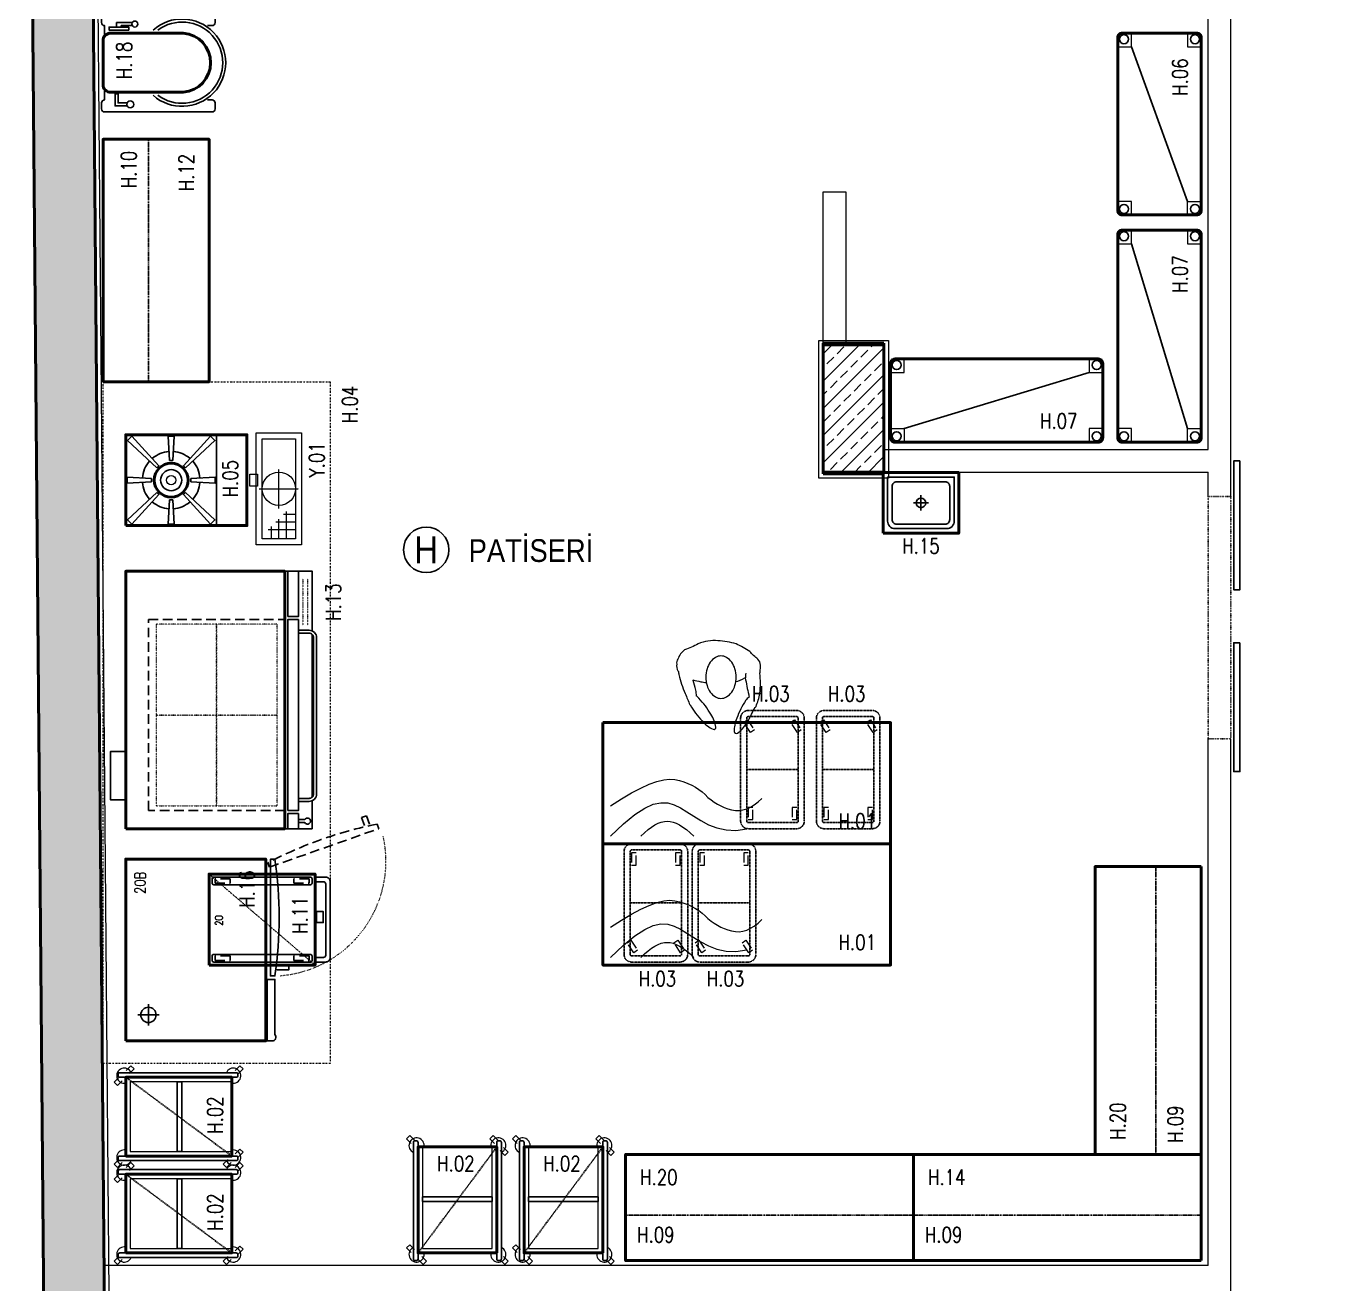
# Model space of a CAD drawing. Header units: millimetres. Extents: x 1443065 to 1517367, y 3763150 to 3779068.
# Drawn here: x 1445092 to 1445963, y 3769796 to 3770626 of the extents above; entities that cross this region are included whole.
import ezdxf
from ezdxf.enums import TextEntityAlignment as Align

# ---------------------------------------------------------------- set-up
doc = ezdxf.new("R2010")
doc.units = ezdxf.units.MM
for name, pattern in [('BORDER', [1.75, 0.5, -0.25, 0.5, -0.25, 0, -0.25]), ('DASHDOTX2', [2, 1, -0.5, 0, -0.5]), ('DASHED', [0.75, 0.5, -0.25]), ('DASHED2', [0.375, 0.25, -0.125]), ('DOT', [0.25, 0, -0.25]), ('HIDDEN', [9.525, 6.35, -3.175])]:
    doc.linetypes.add(name, pattern=pattern)
for name, color, linetype, lineweight in [('-DWG_ANA', 7, 'Continuous', 50), ('-DWG_ANA_1', 7, 'BORDER', 25), ('-DWG_DETAY1', 7, 'Continuous', 25), ('-DWG_DETAY1_1', 7, 'BORDER', 20), ('-DWG_DETAY2', 7, 'Continuous', 15), ('-DWG_DETAY4', 7, 'DOT', 18), ('DUVAR', 2, 'Continuous', 35), ('Duvar160', 52, 'Continuous', 20), ('DVL-C', 7, 'DASHDOTX2', 20), ('KAPI', 32, 'Continuous', 25), ('NO', 7, 'Continuous', 30), ('PLAN', 253, 'Continuous', 15), ('SIVA', 3, 'Continuous', 9), ('TASIYICI', 170, 'Continuous', 50), ('TEFRIS', 165, 'Continuous', 15), ('yerizg-a', 7, 'Continuous', 15), ('yerizg-b', 7, 'Continuous', 9)]:
    doc.layers.add(name, color=color, linetype=linetype, lineweight=lineweight)
for name, color, linetype in [('BL-H', 210, 'Continuous'), ('BL-Y', 144, 'Continuous'), ('m-TAR_duvar', 8, 'Continuous'), ('yazi-blk', 7, 'Continuous'), ('YAZI_BLM_1', 7, 'Continuous'), ('YAZI_BLM_2', 10, 'Continuous'), ('YRNO', 7, 'Continuous')]:
    doc.layers.add(name, color=color, linetype=linetype)
doc.styles.add('BLM_YAZI', font='stylu.ttf', dxfattribs={"width": 0.8})
doc.styles.add('ROMANS', font='romans.shx', dxfattribs={"width": 0.8})

# ---------------------------------------------------------------- blocks, each defined once
blk = doc.blocks.new('sürgü kapı')
at = {"layer": 'KAPI', "linetype": 'Continuous'}
for points in [[(3241.83, 6243.97), (3241.83, 6328.97), (3245.83, 6328.97), (3245.83, 6243.97), (3241.83, 6243.97)], [(3241.83, 6123.97), (3241.83, 6208.97), (3245.83, 6208.97), (3245.83, 6123.97), (3241.83, 6123.97)]]:
    blk.add_lwpolyline(points, dxfattribs=at)
at = {"layer": 'KAPI', "linetype": 'DOT'}
blk.add_lwpolyline([(3247.7, 6147.5), (3247.7, 6307.5), (3262.7, 6307.5), (3262.7, 6147.5), (3247.7, 6147.5)], dxfattribs=at)
blk = doc.blocks.new('jb-th1')
at = {"layer": 'YAZI_BLM_1'}
blk.add_circle((0, 0), 15, dxfattribs=at)
at = {"layer": 'YAZI_BLM_1', "style": 'BLM_YAZI', "width": 0.9}
blk.add_text('PATİSERİ', height=15, dxfattribs=at).set_placement((28, -8))
at = {"layer": 'YAZI_BLM_2', "style": 'BLM_YAZI', "width": 0.9}
blk.add_text('H', height=18, dxfattribs=at).set_placement((0, 0), align=Align.MIDDLE)
blk = doc.blocks.new('T_190')
at = {"layer": '-DWG_ANA', "color": 0}
blk.add_lwpolyline([(0, 0), (190, 0), (190, -70), (0, -70)], close=True, dxfattribs=at)
blk = doc.blocks.new('TCN190')
at = {"layer": 'PLAN', "color": 0, "linetype": 'Continuous'}
blk.add_blockref('T_190', (0, 0), dxfattribs=at)
at = {"layer": 'NO', "linetype": 'Continuous', "style": 'ROMANS', "width": 0.8}
blk.add_attdef('NO', text='', height=10, dxfattribs=at).set_placement((168, -55), align=Align.MIDDLE)
blk = doc.blocks.new('RRN193')
at = {"layer": '-DWG_ANA_1', "color": 0}
blk.add_lwpolyline([(0, -30), (0, 0), (190, 0), (190, -30)], close=True, dxfattribs=at)
at = {"layer": 'NO', "linetype": 'Continuous', "style": 'ROMANS', "width": 0.8}
blk.add_attdef('NO', text='', height=10, dxfattribs=at).set_placement((170, -17), align=Align.MIDDLE)
blk = doc.blocks.new('FBE022')
at = {"layer": '-DWG_ANA', "color": 0}
blk.add_lwpolyline([(0, 0), (119.99, 0), (119.99, -92.47), (0, -92.47)], close=True, dxfattribs=at)
at = {"layer": '-DWG_DETAY1', "color": 0}
for points in [[(17.12, -7.92), (17.12, -22.06)], [(10.05, -14.99), (24.19, -14.99)], [(46.97, -99.78), (46.97, -107.72), (50.37, -107.72), (50.37, -100.24)]]:
    blk.add_lwpolyline(points, dxfattribs=at)
blk.add_lwpolyline([(-0.06, -96.73), (-0.06, -93.47), (40.53, -93.47), (40.53, -98.47), (4.16, -98.47, -0.669314), (-0.06, -96.61)], format="xyb", dxfattribs=at)
at = {"layer": '-DWG_DETAY1', "color": 0, "linetype": 'Continuous'}
blk.add_lwpolyline([(119.83, -98.47), (119.83, -95.47), (42.83, -95.47), (42.83, -98.47, 0.074091)], format="xyb", close=True, dxfattribs=at)
at = {"layer": '-DWG_DETAY1', "color": 0, "linetype": 'HIDDEN'}
blk.add_lwpolyline([(117.45, -93.85), (114.62, -94.84), (140, -167), (143, -166, 0.072614)], format="xyb", close=True, dxfattribs=at)
blk.add_lwpolyline([(142.95, -160.9), (148.52, -158.85), (147.34, -155.66), (142.2, -157.55)], dxfattribs=at)
at = {"layer": '-DWG_DETAY1', "color": 0}
blk.add_circle((17.12, -14.99), 5.07, dxfattribs=at)
at = {"layer": '-DWG_DETAY4', "color": 0}
blk.add_arc((118.58, -95.98), 75.82, 184.5552, 282.50633, dxfattribs=at)
at = {"layer": 'NO', "linetype": 'Continuous', "style": 'ROMANS', "width": 0.8}
blk.add_attdef('NO', text='', height=10, dxfattribs=at).set_placement((100.2, -80), align=Align.MIDDLE)
at = {"layer": 'yazi-blk', "color": 0, "style": 'ROMANS', "width": 0.8}
blk.add_text('20B', height=7, dxfattribs=at).set_placement((97, -13))
blk = doc.blocks.new('EEN101D')
at = {"layer": '-DWG_ANA', "color": 0}
blk.add_lwpolyline([(0, -40), (0, 0), (50, 0), (50, -40)], close=True, dxfattribs=at)
at = {"layer": '-DWG_DETAY1', "color": 0}
for points in [[(3, -32), (3, -3), (47, -3), (47, -32, -0.414214), (42, -37), (8, -37, -0.414214)], [(9, -6), (41, -6, -0.414214), (44, -9), (44, -31, -0.414214), (41, -34), (9, -34, -0.414214), (6, -31), (6, -9, -0.414214)]]:
    blk.add_lwpolyline(points, format="xyb", close=True, dxfattribs=at)
for points in [[(25, -15), (25, -25)], [(20, -20), (30, -20)]]:
    blk.add_lwpolyline(points, dxfattribs=at)
blk.add_circle((25, -20), 3.16, dxfattribs=at)
at = {"layer": 'NO', "linetype": 'Continuous', "style": 'ROMANS', "width": 0.8}
blk.add_attdef('NO', text='', height=10, dxfattribs=at).set_placement((25.04, -48.4), align=Align.MIDDLE)
blk = doc.blocks.new('TCN190-L')
at = {"layer": 'PLAN', "color": 0, "linetype": 'Continuous'}
blk.add_blockref('T_190', (0, 0), dxfattribs=at)
at = {"layer": 'NO', "linetype": 'Continuous', "style": 'ROMANS', "width": 0.8}
blk.add_attdef('NO', text='', height=10, dxfattribs=at).set_placement((168, -55), align=Align.MIDDLE)
blk = doc.blocks.new('SAL-EMD3112')
at = {"layer": '-DWG_ANA', "color": 0}
blk.add_lwpolyline([(0, 0), (169.93, 0), (169.93, -105), (0, -105)], close=True, dxfattribs=at)
at = {"layer": '-DWG_DETAY1', "color": 0}
for points in [[(51, 0), (51, 10), (19, 10), (19, 0)], [(0, -107), (10, -107), (10, -114), (0, -114)], [(12, -107), (138, -107), (138, -114), (12, -114)], [(140, -107), (170, -107), (170, -114), (140, -114)]]:
    blk.add_lwpolyline(points, close=True, dxfattribs=at)
for points in [[(170, 0), (170, -123), (130.58, -123)], [(18.42, -123), (0, -123), (0, -105)], [(4, -118.27), (4, -114)], [(6, -114), (6, -118.27)], [(128.24, -123), (20.76, -123)]]:
    blk.add_lwpolyline(points, dxfattribs=at)
at = {"layer": '-DWG_DETAY1', "color": 0, "linetype": 'HIDDEN'}
blk.add_lwpolyline([(12, -105), (12, -15), (138, -15), (138, -105)], dxfattribs=at)
at = {"layer": '-DWG_DETAY1', "color": 0}
for points in [[(18, -114), (18, -121, 0.414214), (23, -126), (126, -126, 0.414214), (131, -121), (131, -114)], [(20, -114), (20, -121, 0.414214), (23, -124), (126, -124, 0.414214), (129, -121), (129, -114)]]:
    blk.add_lwpolyline(points, format="xyb", dxfattribs=at)
blk.add_arc((5, -120), 2, 120, 60, dxfattribs=at)
at = {"layer": '-DWG_DETAY4', "color": 0}
for p, q in [((165, -117), (134, -117)), ((165, -120), (134, -120))]:
    blk.add_line(p, q, dxfattribs=at)
for points in [[(15, -60), (75, -60), (75, -20), (15, -20)], [(75, -60), (135, -60), (135, -20), (75, -20)], [(15, -100), (75, -100), (75, -60), (15, -60)], [(75, -100), (135, -100), (135, -60), (75, -60)]]:
    blk.add_lwpolyline(points, close=True, dxfattribs=at)
at = {"layer": 'NO', "linetype": 'Continuous', "style": 'ROMANS', "width": 0.8}
blk.add_attdef('NO', text='', height=10, dxfattribs=at).set_placement((149.5, -137.11), align=Align.MIDDLE)
blk = doc.blocks.new('TCN160')
at = {"layer": '-DWG_ANA', "color": 0}
blk.add_lwpolyline([(0, 0), (160, 0), (160, -70), (0, -70)], close=True, dxfattribs=at)
at = {"layer": 'NO', "linetype": 'Continuous', "style": 'ROMANS', "width": 0.8}
blk.add_attdef('NO', text='', height=10, dxfattribs=at).set_placement((138, -55), align=Align.MIDDLE)
blk = doc.blocks.new('ATG100')
at = {"layer": '-DWG_ANA', "color": 0, "linetype": 'Continuous'}
blk.add_lwpolyline([(0, 0), (52, 0), (52, -70), (0, -70)], close=True, dxfattribs=at)
at = {"layer": '-DWG_DETAY1', "color": 0, "linetype": 'DASHED'}
blk.add_line((0, -70), (52, 0), dxfattribs=at)
at = {"layer": '-DWG_DETAY1', "color": 0}
for points in [[(-3, -73), (-3, 4, -0.414214), (-2, 5), (-1, 5, -0.414214), (0, 4), (0, -73, -0.414214), (-1, -74), (-2, -74, -0.414214)], [(52, -73), (52, 4, -0.414214), (53, 5), (54, 5, -0.414214), (55, 4), (55, -73, -0.414214), (54, -74), (53, -74, -0.414214)]]:
    blk.add_lwpolyline(points, format="xyb", close=True, dxfattribs=at)
blk.add_lwpolyline([(3, -34), (49, -34), (49, -37), (3, -37)], close=True, dxfattribs=at)
at = {"layer": '-DWG_DETAY2', "color": 0, "linetype": 'HIDDEN'}
for points in [[(-4.39, 2.39), (-7.49, 5.49), (-5.36, 7.61), (-2.23, 4.47)], [(49.61, 2.39), (46.51, 5.49), (48.64, 7.61), (51.77, 4.47)], [(54.39, -2.39), (57.49, -5.49), (59.61, -3.36), (56.47, -0.23)], [(-4.39, -69.61), (-7.49, -66.51), (-5.36, -64.39), (-2.23, -67.53)], [(-0.61, -74.39), (2.49, -77.49), (4.61, -75.36), (1.47, -72.23)], [(54.39, -74.39), (57.49, -77.49), (59.61, -75.36), (56.47, -72.23)]]:
    blk.add_lwpolyline(points, dxfattribs=at)
at = {"layer": '-DWG_DETAY2', "color": 0}
blk.add_lwpolyline([(49, -70), (49, -3), (3, -3), (3, -70)], dxfattribs=at)
for centre, start, end in [((-1, 1), 348.46304, 246.42182), ((53, 1), 293.57818, 191.53696), ((-1, -71), 113.57818, 11.53696), ((53, -71), 168.46304, 66.42182)]:
    blk.add_arc(centre, 5, start, end, dxfattribs=at)
at = {"layer": 'NO', "linetype": 'Continuous', "style": 'ROMANS', "width": 0.8}
blk.add_attdef('NO', text='', height=10, dxfattribs=at).set_placement((27, -59), align=Align.MIDDLE)
blk = doc.blocks.new('fka020')
at = {"layer": '-DWG_ANA', "color": 0, "linetype": 'Continuous'}
blk.add_lwpolyline([(0, 0), (60, 0), (60, -70), (0, -70)], close=True, dxfattribs=at)
at = {"layer": '-DWG_DETAY1', "color": 0}
for points in [[(2, -67), (2, -3, -0.414214), (3, -2), (6, -2, -0.414214), (7, -3), (7, -67, -0.414214), (6, -68), (3, -68, -0.414214)], [(53, -67), (53, -3, -0.414214), (54, -2), (57, -2, -0.414214), (58, -3), (58, -67, -0.414214), (57, -68), (54, -68, -0.414214)]]:
    blk.add_lwpolyline(points, format="xyb", close=True, dxfattribs=at)
at = {"layer": '-DWG_DETAY1', "color": 0, "linetype": 'HIDDEN'}
for points in [[(3, -4), (3, -14), (6, -14), (6, -4)], [(54, -4), (54, -14), (57, -14), (57, -4)], [(3, -56), (3, -66), (6, -66), (6, -56)], [(54, -56), (54, -66), (57, -66), (57, -56)]]:
    blk.add_lwpolyline(points, close=True, dxfattribs=at)
at = {"layer": '-DWG_DETAY1', "color": 0}
blk.add_lwpolyline([(2, -70), (2, -77, 0.414214), (5, -80), (55, -80, 0.414214), (58, -77), (58, -70), (55, -70), (55, -75.5, -0.414214), (53.5, -77), (6.5, -77, -0.414214), (5, -75.5), (5, -70)], format="xyb", dxfattribs=at)
blk.add_lwpolyline([(28, -70.97), (28, -75.36), (35.29, -75.36), (35.29, -70.97), (28, -70.97)], dxfattribs=at)
at = {"layer": '-DWG_DETAY1_1', "color": 0}
blk.add_line((0, -70), (60, 0), dxfattribs=at)
at = {"layer": 'NO', "linetype": 'Continuous', "style": 'ROMANS', "width": 0.8}
blk.add_attdef('NO', text='', height=10, dxfattribs=at).set_placement((33, -60), align=Align.MIDDLE)
at = {"layer": 'yazi-blk', "color": 0, "style": 'ROMANS', "width": 0.8}
blk.add_text('20', height=5, dxfattribs=at).set_placement((26, -9))
blk = doc.blocks.new('IDD146')
at = {"layer": '-DWG_ANA', "color": 0}
blk.add_lwpolyline([(3, 0), (137, 0, -0.414214), (140, -3), (140, -52, -0.414214), (137, -55), (3, -55, -0.414214), (0, -52), (0, -3, -0.414214)], format="xyb", close=True, dxfattribs=at)
at = {"layer": '-DWG_DETAY1', "color": 0}
blk.add_lwpolyline([(9, -46), (131, -9)], dxfattribs=at)
for centre in [(4, -4), (136, -4), (4, -51), (136, -51)]:
    blk.add_circle(centre, 3, dxfattribs=at)
at = {"layer": '-DWG_DETAY2', "color": 0, "linetype": 'Continuous'}
for points in [[(0, -9), (9, -9), (9, 0)], [(131, 0), (131, -9), (140, -9)], [(0, -46), (9, -46), (9, -55)], [(140, -46), (131, -46), (131, -55)]]:
    blk.add_lwpolyline(points, dxfattribs=at)
at = {"layer": 'NO', "linetype": 'Continuous', "style": 'ROMANS', "width": 0.8}
blk.add_attdef('NO', text='', height=10, dxfattribs=at).set_placement((111, -41), align=Align.MIDDLE)
blk = doc.blocks.new('IDD126')
at = {"layer": '-DWG_ANA', "color": 0}
blk.add_lwpolyline([(3, 0), (117, 0, -0.414214), (120, -3), (120, -52, -0.414214), (117, -55), (3, -55, -0.414214), (0, -52), (0, -3, -0.414214)], format="xyb", close=True, dxfattribs=at)
at = {"layer": '-DWG_DETAY1', "color": 0}
blk.add_lwpolyline([(9, -46), (111, -9)], dxfattribs=at)
for centre in [(4, -4), (116, -4), (4, -51), (116, -51)]:
    blk.add_circle(centre, 3, dxfattribs=at)
at = {"layer": '-DWG_DETAY2', "color": 0, "linetype": 'Continuous'}
for points in [[(0, -9), (9, -9), (9, 0)], [(111, 0), (111, -9), (120, -9)], [(0, -46), (9, -46), (9, -55)], [(120, -46), (111, -46), (111, -55)]]:
    blk.add_lwpolyline(points, dxfattribs=at)
at = {"layer": 'NO', "linetype": 'Continuous', "style": 'ROMANS', "width": 0.8}
blk.add_attdef('NO', text='', height=10, dxfattribs=at).set_placement((91, -41), align=Align.MIDDLE)
blk = doc.blocks.new('1UC-USA102')
at = {"layer": '-DWG_ANA_1', "color": 0, "ltscale": 0.5}
blk.add_lwpolyline([(16, -78), (-16, -78, -0.414214), (-21, -73), (-21, -5, -0.414214), (-16, 0), (16, 0, -0.414214), (21, -5), (21, -73, -0.414214)], format="xyb", close=True, dxfattribs=at)
at = {"layer": '-DWG_DETAY1', "color": 0, "linetype": 'BORDER', "ltscale": 0.5}
blk.add_lwpolyline([(16, -74), (-16, -74, -0.414214), (-17, -73), (-17, -5, -0.414214), (-16, -4), (16, -4, -0.414214), (17, -5), (17, -73, -0.414214)], format="xyb", close=True, dxfattribs=at)
blk.add_lwpolyline([(-17, -39), (17, -39)], dxfattribs=at)
at = {"layer": '-DWG_DETAY2', "color": 0, "linetype": 'HIDDEN'}
for points in [[(-13, -14), (-13, -6), (-16, -6), (-16, -14)], [(16, -14), (16, -6), (13, -6), (13, -14)], [(-16.53, -63.56), (-12.13, -70.24), (-14.63, -71.89), (-19.04, -65.21)], [(14.47, -63.56), (18.87, -70.24), (16.37, -71.89), (11.96, -65.21)]]:
    blk.add_lwpolyline(points, close=True, dxfattribs=at)
at = {"layer": 'NO', "linetype": 'Continuous', "style": 'ROMANS', "width": 0.8}
blk.add_attdef('NO', text='', height=10, dxfattribs=at).set_placement((1, -89), align=Align.MIDDLE)
blk = doc.blocks.new('ja-asci')
at = {"layer": 'TEFRIS', "color": 0}
for points in [[(29, 0.7, 0.159067), (29, 3, 0.194489), (27.41, 6.92, -0.054954), (22, 12, 0.031109), (13, 17, 0.053665), (1, 19, 0.129665), (-12, 17, -0.053595), (-21, 13, 0.179185), (-25.41, 6.92, 0.245641), (-26.17, 3.66, 0.177241), (-25.41, -0.92, 0.004459), (-25.16, -1.18, 0.056589)], [(28.66, -15.59, 0.025802), (29, -9, 0.025802), (28.66, -2.41, 0.01695), (29, 0.7, 0.072562)], [(-25.16, -1.18, 0.015854), (-24.76, -3.29, 0.025802), (-23, -9.65, 0.025802), (-20.59, -15.79, 0.021093), (-17.49, -23.24, 0.06405)], [(-15.55, -6.71, 0.034685), (-10.39, -8, 0.014414), (-6.68, -8.55, 0.043951)], [(-15.41, -7.12, 0.001701), (-15.55, -6.71, 0.035463)], [(-13.09, -17.47, 0.042174), (-13.65, -13.47, 0.025802), (-15.41, -7.12, 0.027662)], [(12.39, -8, 0.073138), (18.8, -5.49, 0.004095), (19.1, -5.35, 0.194489)], [(19, -5.35, 0.01482), (21.34, -16.59, 0.011315), (21.53, -18.11, 0.051514)], [(19.34, -2.41, 0.011523), (19.1, -5.35, 0.025802)], [(25.27, -24.97, 0.20978), (26.15, -24.35, 0.036393), (28.68, -15.75, 0.019167)], [(-17.41, -23.32, 0.025802), (-13.74, -28.79, 0.025802), (-9.51, -33.86, 0.035463), (-6.01, -37.14, 0.074651), (-2.24, -39.37, 0.26275), (-0.94, -39.19, 0.26275), (-0.4, -37.99, 0.074651), (-1.48, -33.75, 0.035463), (-3.66, -29.47, 0.025802), (-7.34, -23.99, 0.025802)], [(-7.34, -23.99, 0.025802), (-11.56, -18.93, 0.015298), (-13.01, -17.45, 0.074651)], [(16.06, -25.94, 0.025802), (13.41, -31.99, 0.035463), (12.04, -36.59, 0.074651), (11.74, -40.95, 0.26275), (12.48, -42.04, 0.26275), (13.8, -41.98, 0.074651), (17.1, -39.12, 0.035463), (19.96, -35.26, 0.025802), (23.21, -29.52, 0.019528), (25.27, -24.97, 0.035463)], [(21.53, -18.11, 0.03514), (19.31, -20.21, 0.025802), (16.06, -25.94, 0.025802)]]:
    blk.add_lwpolyline(points, format="xyb", dxfattribs=at)
blk.add_lwpolyline([(-7, -5, 0.072039), (-6.2, -10.54, 0.083339), (-4.07, -14.9, 0.106661), (-0.64, -18.02, 0.132138), (3, -19, 0.132138), (6.64, -18.02, 0.106661), (10.07, -14.9, 0.083339), (12.2, -10.54, 0.072039), (13, -5, 0.072039), (12.2, 0.54, 0.083339), (10.07, 4.9, 0.106661), (6.64, 8.02, 0.132138), (3, 9, 0.132138), (-0.64, 8.02, 0.106661), (-4.07, 4.9, 0.083339), (-6.2, 0.54, 0.072039)], format="xyb", close=True, dxfattribs=at)
blk = doc.blocks.new('1-OG6')
at = {"layer": '-DWG_DETAY1', "color": 0}
for points in [[(-30, 30), (-30, -30), (30, -30), (30, 30)], [(-8.11, 9.46), (-9.51, 8.04), (-29, 26), (-26.18, 28.84)], [(-1, 13), (1, 13), (2, 29), (-2, 29)], [(8.11, 9.46), (9.51, 8.04), (29, 26), (26.18, 28.84)], [(-13, 1), (-13, -1), (-29, -2), (-29, 2)], [(13, 1), (13, -1), (29, -2), (29, 2)], [(-8.11, -9.46), (-9.51, -8.04), (-29, -26), (-26.18, -28.84)], [(8.11, -9.46), (9.51, -8.04), (29, -26), (26.18, -28.84)], [(-1, -13), (1, -13), (2, -29), (-2, -29)]]:
    blk.add_lwpolyline(points, close=True, dxfattribs=at)
for points in [[(-1.44, 18.95, 0.162747), (-12.55, 14.27, 0.162747)], [(12.55, 14.27, 0.162747), (1.44, 18.95, 0.162747)], [(-14.36, 12.44, 0.160919), (-18.95, 1.44, 0.160919)], [(18.95, 1.44, 0.160919), (14.36, 12.44, 0.160919)], [(-18.95, -1.44, 0.160919), (-14.36, -12.44, 0.160919)], [(14.36, -12.44, 0.160919), (18.95, -1.44, 0.160919)], [(-12.55, -14.27, 0.162747), (-1.44, -18.95, 0.162747)], [(1.44, -18.95, 0.162747), (12.55, -14.27, 0.162747)]]:
    blk.add_lwpolyline(points, format="xyb", dxfattribs=at)
blk.add_circle((0, 0), 7, dxfattribs=at)
at = {"layer": '-DWG_DETAY2', "color": 0}
blk.add_circle((0, 0), 3, dxfattribs=at)
blk = doc.blocks.new('1YD200')
at = {"layer": '-DWG_ANA', "color": 0}
blk.add_lwpolyline([(0, 0), (60, 0), (60, -80), (0, -80)], close=True, dxfattribs=at)
blk.add_circle((30, -30), 11.18, dxfattribs=at)
at = {"layer": '-DWG_DETAY2', "color": 0}
blk.add_lwpolyline([(26, -82), (34, -82), (34, -87), (26, -87)], close=True, dxfattribs=at)
at = {"layer": 'PLAN', "color": 0, "linetype": 'Continuous'}
blk.add_blockref('1-OG6', (30, -30), dxfattribs=at)
at = {"layer": 'NO', "linetype": 'Continuous', "style": 'ROMANS', "width": 0.8}
blk.add_attdef('NO', text='', height=10, dxfattribs=at).set_placement((31, -69), align=Align.MIDDLE)
blk = doc.blocks.new('DDS454')
at = {"layer": 'DVL-C', "color": 0}
blk.add_lwpolyline([(0, 0), (450, 0), (450, -150), (0, -150)], close=True, dxfattribs=at)
at = {"layer": 'NO', "linetype": 'Continuous', "style": 'ROMANS', "width": 0.8}
blk.add_attdef('NO', text='', height=10, dxfattribs=at).set_placement((435, -163), align=Align.MIDDLE)
blk = doc.blocks.new('T_198')
at = {"layer": '-DWG_ANA', "color": 0}
blk.add_lwpolyline([(0, 0), (190, 0), (190, -80), (0, -80)], close=True, dxfattribs=at)
blk = doc.blocks.new('T_MC')
at = {"layer": '-DWG_DETAY2', "color": 0, "linetype": 'Continuous'}
for points in [[(5, 25), (12.23, 29.65), (18.91, 33.59), (25.04, 36.84), (30.62, 39.38), (35.66, 41.21), (40.16, 42.34), (44.1, 42.77), (47.5, 42.5), (50.55, 41.8), (53.44, 40.94), (56.17, 39.92), (58.75, 38.75), (61.17, 37.42), (63.44, 35.94), (65.55, 34.3), (67.5, 32.5), (69.41, 30.7), (71.41, 29.06), (73.48, 27.58), (75.62, 26.25), (77.85, 25.08), (80.16, 24.06), (82.54, 23.2), (85, 22.5), (87.5, 22.07), (90, 22.03), (92.5, 22.38), (95, 23.12), (97.5, 24.26), (100, 25.78), (102.5, 27.7), (105, 30)], [(5, 5), (13.7, 13.24), (21.19, 19.36), (27.65, 23.57), (33.28, 26.09), (38.26, 27.16), (42.79, 26.97), (47.06, 25.76), (51.25, 23.75), (55.54, 21.16), (60.02, 18.26), (64.76, 15.33), (69.84, 12.66), (75.33, 10.51), (81.31, 9.16), (87.84, 8.9), (95, 10)], [(25, 5), (27.46, 7.34), (29.84, 9.38), (32.15, 11.09), (34.38, 12.5), (36.52, 13.59), (38.59, 14.38), (40.59, 14.84), (42.5, 15), (44.41, 14.84), (46.41, 14.38), (48.48, 13.59), (50.62, 12.5), (52.85, 11.09), (55.16, 9.38), (57.54, 7.34), (60, 5)], [(0, 0), (0, 0)]]:
    blk.add_lwpolyline(points, dxfattribs=at)
blk = doc.blocks.new('TMT198-S')
at = {"layer": 'PLAN', "color": 0, "linetype": 'Continuous'}
for name, p in [('T_198', (0, 0)), ('T_MC', (0, -80))]:
    blk.add_blockref(name, p, dxfattribs=at)
at = {"layer": 'NO', "linetype": 'Continuous', "style": 'ROMANS', "width": 0.8}
blk.add_attdef('NO', text='', height=10, dxfattribs=at).set_placement((168, -65), align=Align.MIDDLE)
blk = doc.blocks.new('Y-SIFON')
at = {"layer": 'yerizg-a', "color": 0, "linetype": 'Continuous'}
blk.add_circle((0, 0), 11, dxfattribs=at)
at = {"layer": 'yerizg-b', "color": 0, "linetype": 'DASHED2'}
for points in [[(0, 13), (0, -13)], [(-13, 0), (13, 0)]]:
    blk.add_lwpolyline(points, dxfattribs=at)
blk = doc.blocks.new('1BS-YK37A')
at = {"layer": 'yerizg-a', "color": 0}
blk.add_lwpolyline([(0, 0), (74, 0), (74, -30), (0, -30)], close=True, dxfattribs=at)
at = {"layer": 'yerizg-b', "color": 0}
for p, q in [((10, -26), (10, -8)), ((4, -10), (12, -10)), ((4, -15), (17, -15)), ((15, -26), (15, -13)), ((4, -20), (22, -20)), ((20, -26), (20, -18))]:
    blk.add_line(p, q, dxfattribs=at)
blk.add_lwpolyline([(4, -4), (70, -4), (70, -26), (4, -26)], close=True, dxfattribs=at)
at = {"layer": 'PLAN', "color": 0, "linetype": 'Continuous'}
blk.add_blockref('Y-SIFON', (37, -15), dxfattribs=at)
at = {"layer": 'YRNO', "linetype": 'Continuous', "style": 'ROMANS', "width": 0.8}
blk.add_attdef('YRNO', text='', height=10, dxfattribs=at).set_placement((56, -40), align=Align.MIDDLE)
blk = doc.blocks.new('SPA-SP60M')
at = {"layer": '-DWG_ANA', "color": 0}
blk.add_lwpolyline([(-14, 0), (15, 0, -0.414214), (20, -5), (20, -53, -0.923077), (-19, -53), (-19, -5, -0.414214)], format="xyb", close=True, dxfattribs=at)
at = {"layer": '-DWG_DETAY1', "color": 0}
for points in [[(-18, -1), (-24, -1), (-24, -1, 0.414214), (-26, 1), (-30, 1, 0.414214), (-32, -1), (-32, -72, 0.414214), (-30, -74), (-26, -74, 0.414214), (-24, -72), (-24, -69)], [(19, -1), (25, -1), (25, -1, -0.414214), (27, 1), (31, 1, -0.414214), (33, -1), (33, -72, -0.414214), (31, -74), (27, -74, -0.414214), (25, -72), (25, -69)]]:
    blk.add_lwpolyline(points, format="xyb", dxfattribs=at)
for points in [[(-28, -16), (-28, -8), (-20, -8), (-20, -10), (-26, -10), (-26, -16)], [(25, -19), (25, -12), (24, -12), (24, -17), (22, -17), (22, -4), (24, -4), (24, -9), (27, -9), (27, -19)], [(24, -9), (24, -12)]]:
    blk.add_lwpolyline(points, dxfattribs=at)
for centre, radius in [((-27, -18), 2.24), ((26, -21), 2)]:
    blk.add_circle(centre, radius, dxfattribs=at)
for radius, start, end in [(28.81, 138.27498, 41.72502), (26.81, 143.32447, 36.67553)]:
    blk.add_arc((0.5, -52.19), radius, start, end, dxfattribs=at)
at = {"layer": 'NO', "linetype": 'Continuous', "style": 'ROMANS', "width": 0.8}
blk.add_attdef('NO', text='', height=10, dxfattribs=at).set_placement((2, -14), align=Align.MIDDLE)
blk = doc.blocks.new('RRN163')
at = {"layer": '-DWG_ANA_1', "color": 0}
blk.add_lwpolyline([(0, -30), (0, 0), (160, 0), (160, -30)], close=True, dxfattribs=at)
at = {"layer": 'NO', "linetype": 'Continuous', "style": 'ROMANS', "width": 0.8}
blk.add_attdef('NO', text='', height=10, dxfattribs=at).set_placement((140, -17), align=Align.MIDDLE)

msp = doc.modelspace()

# ---------------------------------------------------------------- hatches: boundary and pattern name
at = {"layer": 'm-TAR_duvar'}
h = msp.add_hatch(dxfattribs=at)
h.set_pattern_fill('ANSI33', color=256, scale=2)
h.set_pattern_definition([(45, (27620.463, -87954.953), (-8.98025612, 8.98025612), []), (45, (27629.443, -87954.953), (-8.98025612, 8.98025612), [6.35, -3.175])])
h.paths.add_polyline_path([(1454794.44, 3768891.25), (1454777.28, 3769060.22), (1454740.17, 3769224.96), (1454678.91, 3769382.58), (1454596.91, 3769530.2), (1454495.37, 3769665.05), (1454375.86, 3769783.46), (1454239.69, 3769884.92), (1454091.6, 3769966), (1453859.58, 3770075.21), (1453406.13, 3770314.52), (1453184.71, 3770444.62), (1451716.99, 3771328.64), (1451249.47, 3771588.02), (1451035.26, 3771685.46), (1450763.61, 3771809.03), (1450409.17, 3771939.61), (1448897.84, 3772143.01), (1447435.26, 3772002.72), (1445092.32, 3771120.18), (1445146.3, 3764847.08), (1454849.85, 3764847.08)])
h.paths.add_polyline_path([(1445185.96, 3764887.08), (1445132.56, 3771092.6), (1447444.38, 3771963.41), (1448897.07, 3772102.76), (1450399.48, 3771900.56), (1450748.39, 3771772.01), (1451018.7, 3771649.05), (1451231.46, 3771552.27), (1451696.97, 3771294), (1453164.25, 3770410.24), (1453386.65, 3770279.57), (1453841.71, 3770039.41), (1454073.47, 3769930.33), (1454218.03, 3769851.17), (1454349.7, 3769753.07), (1454465.16, 3769638.67), (1454563.29, 3769508.35), (1454642.62, 3769365.55), (1454701.81, 3769213.26), (1454737.73, 3769053.78), (1454754.47, 3768888.95), (1454809.3, 3764887.08)], flags=16)
h.paths.add_polyline_path([(1452002.28, 3765847.08), (1451882.28, 3765847.08), (1451882.28, 3765967.08), (1452002.28, 3765967.08)], flags=0)
h.paths.add_polyline_path([(1452782.41, 3765847.08), (1452782.41, 3765967.08), (1452902.41, 3765967.08), (1452902.41, 3765847.08)], flags=0)
h.paths.add_polyline_path([(1451282.28, 3765847.08), (1451162.28, 3765847.08), (1451162.28, 3765967.08), (1451282.28, 3765967.08)], flags=0)
h.paths.add_polyline_path([(1452002.41, 3766436.58), (1451902.41, 3766436.58), (1451902.41, 3766536.58), (1451902.48, 3766670.96), (1451282.41, 3766670.96), (1451282.41, 3766536.58), (1451282.41, 3766436.58), (1451182.41, 3766436.58), (1451182.41, 3766536.58), (1451227.41, 3766536.58), (1451227.41, 3766715.96), (1451912.48, 3766715.96), (1451912.48, 3766725.96), (1451957.48, 3766725.96), (1451957.48, 3766715.96), (1451957.48, 3766536.58), (1452002.41, 3766536.58)], flags=0)
h.paths.add_polyline_path([(1453715.4, 3765317.08), (1453715.4, 3765377.08), (1453775.4, 3765377.08), (1453775.4, 3765317.08)], flags=0)
h.paths.add_polyline_path([(1452782.41, 3766436.58), (1452782.41, 3766556.58), (1452902.41, 3766556.58), (1452902.41, 3766436.58)], flags=0)
h.paths.add_polyline_path([(1453675.3, 3765847.08), (1453675.3, 3765947.08), (1453775.3, 3765947.08), (1453775.3, 3765847.08)], flags=0)
h.paths.add_polyline_path([(1451957.48, 3766815.96), (1451912.48, 3766815.96), (1451912.48, 3767203.19), (1451227.41, 3767203.19), (1451227.41, 3767446.58), (1451287.41, 3767446.58), (1451287.41, 3767406.58), (1451267.41, 3767406.58), (1451267.41, 3767243.33), (1451917.48, 3767243.33), (1451917.48, 3767406.58), (1451897.48, 3767406.58), (1451897.48, 3767446.58), (1451957.48, 3767446.58), (1451957.48, 3767203.19)], flags=0)
h.paths.add_polyline_path([(1450402.41, 3765847.08), (1450282.41, 3765847.08), (1450282.41, 3765967.08), (1450402.41, 3765967.08)], flags=0)
h.paths.add_polyline_path([(1450272.24, 3765847.08), (1450172.24, 3765847.08), (1450172.24, 3765947.08), (1450272.24, 3765947.08)], flags=0)
h.paths.add_polyline_path([(1454209.8, 3765317.08), (1454209.8, 3765377.08), (1454269.8, 3765377.08), (1454269.8, 3765317.08)], flags=0)
h.paths.add_polyline_path([(1453675.3, 3766436.58), (1453675.3, 3766536.58), (1453775.3, 3766536.58), (1453775.3, 3766436.58)], flags=0)
h.paths.add_polyline_path([(1454209.8, 3765847.08), (1454209.8, 3765907.08), (1454269.8, 3765907.08), (1454269.8, 3765847.08)], flags=0)
h.paths.add_polyline_path([(1450402.41, 3766436.58), (1450282.41, 3766436.58), (1450282.41, 3766556.58), (1450402.41, 3766556.58)], flags=0)
h.paths.add_polyline_path([(1452782.41, 3767196.58), (1452782.41, 3767316.58), (1452902.41, 3767316.58), (1452902.41, 3767196.58)], flags=0)
h.paths.add_polyline_path([(1450272.41, 3766436.58), (1450172.41, 3766436.58), (1450172.41, 3766536.58), (1450272.41, 3766536.58)], flags=0)
h.paths.add_polyline_path([(1449584.07, 3765847.08), (1449484.07, 3765847.08), (1449484.07, 3765947.08), (1449584.07, 3765947.08)], flags=0)
h.paths.add_polyline_path([(1453675.3, 3767196.58), (1453675.3, 3767296.58), (1453775.3, 3767296.58), (1453775.3, 3767196.58)], flags=0)
h.paths.add_polyline_path([(1450402.41, 3767196.58), (1450282.41, 3767196.58), (1450282.41, 3767316.58), (1450402.41, 3767316.58)], flags=0)
h.paths.add_polyline_path([(1450272.41, 3767196.58), (1450172.41, 3767196.58), (1450172.41, 3767296.58), (1450272.41, 3767296.58)], flags=0)
h.paths.add_polyline_path([(1451957.48, 3767847.59), (1451897.48, 3767847.59), (1451897.48, 3767887.59), (1451917.48, 3767887.59), (1451917.48, 3768050.83), (1451267.41, 3768050.83), (1451267.41, 3767887.59), (1451287.41, 3767887.59), (1451287.41, 3767847.59), (1451227.41, 3767847.59), (1451227.41, 3768090.97), (1451912.48, 3768090.97), (1451912.48, 3768477.19), (1451957.48, 3768477.19), (1451957.48, 3768090.97)], flags=0)
h.paths.add_polyline_path([(1449584.07, 3766436.58), (1449484.07, 3766436.58), (1449484.07, 3766536.58), (1449584.07, 3766536.58)], flags=0)
h.paths.add_polyline_path([(1452782.41, 3767976.58), (1452782.41, 3768096.58), (1452902.41, 3768096.58), (1452902.41, 3767976.58)], flags=0)
h.paths.add_polyline_path([(1453675.3, 3767996.58), (1453675.3, 3768096.58), (1453775.3, 3768096.58), (1453775.3, 3767996.58)], flags=0)
h.paths.add_polyline_path([(1448737.73, 3765847.08), (1448577.73, 3765847.08), (1448577.73, 3765947.08), (1448692.73, 3765947.08), (1448692.73, 3766436.58), (1448577.73, 3766436.58), (1448577.73, 3766536.58), (1448737.73, 3766536.58), (1448737.73, 3766436.58), (1448737.73, 3765947.08)], flags=0)
h.paths.add_polyline_path([(1450402.41, 3767976.58), (1450282.41, 3767976.58), (1450282.41, 3768096.58), (1450402.41, 3768096.58)], flags=0)
h.paths.add_polyline_path([(1450272.41, 3767996.58), (1450172.41, 3767996.58), (1450172.41, 3768096.58), (1450272.41, 3768096.58)], flags=0)
h.paths.add_polyline_path([(1451957.48, 3768567.19), (1451912.48, 3768567.19), (1451912.48, 3768577.19), (1451227.41, 3768577.19), (1451227.41, 3768756.58), (1451172.41, 3768756.58), (1451172.41, 3768856.58), (1451282.41, 3768856.58), (1451282.41, 3768756.58), (1451282.41, 3768622.19), (1451902.48, 3768622.19), (1451902.48, 3768756.58), (1451902.41, 3768756.58), (1451902.41, 3768856.58), (1452002.41, 3768856.58), (1452002.41, 3768756.58), (1451957.48, 3768756.58), (1451957.48, 3768577.19)], flags=0)
h.paths.add_polyline_path([(1452002.41, 3768756.58), (1451902.41, 3768756.58), (1451902.41, 3768856.58), (1452002.41, 3768856.58)], flags=0)
h.paths.add_polyline_path([(1452782.41, 3768736.58), (1452782.41, 3768856.58), (1452902.41, 3768856.58), (1452902.41, 3768736.58)], flags=0)
h.paths.add_polyline_path([(1448737.74, 3767196.58), (1448577.74, 3767196.58), (1448577.74, 3767296.58), (1448737.74, 3767296.58)], flags=0)
h.paths.add_polyline_path([(1453675.3, 3768756.58), (1453675.3, 3768856.58), (1453775.3, 3768856.58), (1453775.3, 3768756.58)], flags=0)
h.paths.add_polyline_path([(1450402.41, 3768736.58), (1450282.41, 3768736.58), (1450282.41, 3768856.58), (1450402.41, 3768856.58)], flags=0)
h.paths.add_polyline_path([(1447937.73, 3765847.08), (1447837.73, 3765847.08), (1447837.73, 3765947.08), (1447937.73, 3765947.08)], flags=0)
h.paths.add_polyline_path([(1450272.41, 3768756.58), (1450172.41, 3768756.58), (1450172.41, 3768856.58), (1450272.41, 3768856.58)], flags=0)
h.paths.add_polyline_path([(1453744.51, 3768902.52), (1453693.08, 3768933.43), (1453723.98, 3768984.86), (1453775.41, 3768953.95)], flags=0)
h.paths.add_polyline_path([(1452002.41, 3769327.08), (1451882.41, 3769327.08), (1451882.41, 3769447.08), (1452002.41, 3769447.08)], flags=0)
h.paths.add_polyline_path([(1447937.73, 3766436.58), (1447837.73, 3766436.58), (1447837.73, 3766536.58), (1447937.73, 3766536.58)], flags=0)
h.paths.add_polyline_path([(1451282.41, 3769327.08), (1451162.41, 3769327.08), (1451162.41, 3769447.08), (1451282.41, 3769447.08)], flags=0)
h.paths.add_polyline_path([(1448737.73, 3767996.58), (1448577.73, 3767996.58), (1448577.73, 3768096.58), (1448737.73, 3768096.58)], flags=0)
h.paths.add_polyline_path([(1449584.07, 3768756.58), (1449484.07, 3768756.58), (1449484.07, 3768856.58), (1449584.07, 3768856.58)], flags=0)
h.paths.add_polyline_path([(1450402.41, 3769327.08), (1450282.41, 3769327.08), (1450282.41, 3769447.08), (1450402.41, 3769447.08)], flags=0)
h.paths.add_polyline_path([(1447937.73, 3767196.58), (1447837.73, 3767196.58), (1447837.73, 3767296.58), (1447937.73, 3767296.58)], flags=0)
h.paths.add_polyline_path([(1450272.41, 3769347.08), (1450172.41, 3769347.08), (1450172.41, 3769447.08), (1450272.41, 3769447.08)], flags=0)
h.paths.add_polyline_path([(1448737.73, 3768676.58), (1448637.73, 3768676.58), (1448637.73, 3768856.58), (1448737.73, 3768856.58)], flags=0)
h.paths.add_polyline_path([(1449584.07, 3769347.08), (1449484.07, 3769347.08), (1449484.07, 3769447.08), (1449584.07, 3769447.08)], flags=0)
h.paths.add_polyline_path([(1447037.73, 3765847.08), (1446937.73, 3765847.08), (1446937.73, 3765947.08), (1447037.73, 3765947.08)], flags=0)
h.paths.add_polyline_path([(1447937.73, 3767996.58), (1447837.73, 3767996.58), (1447837.73, 3768096.58), (1447937.73, 3768096.58)], flags=0)
h.paths.add_polyline_path([(1447037.73, 3766436.58), (1446937.73, 3766436.58), (1446937.73, 3766536.58), (1447037.73, 3766536.58)], flags=0)
h.paths.add_polyline_path([(1451282.41, 3770304.32), (1451182.41, 3770304.32), (1451182.41, 3770444.32), (1451212.41, 3770486.32), (1451322.41, 3770421.32)], flags=0)
h.paths.add_polyline_path([(1447037.73, 3767196.58), (1446937.73, 3767196.58), (1446937.73, 3767296.58), (1447037.73, 3767296.58)], flags=0)
h.paths.add_polyline_path([(1448737.73, 3769347.08), (1448637.73, 3769347.08), (1448637.73, 3769447.08), (1448737.73, 3769447.08)], flags=0)
h.paths.add_polyline_path([(1447937.73, 3768756.58), (1447837.73, 3768756.58), (1447837.73, 3768856.58), (1447937.73, 3768856.58)], flags=0)
h.paths.add_polyline_path([(1450382.41, 3770315.63), (1450282.41, 3770315.63), (1450282.41, 3770415.63), (1450382.41, 3770415.63)], flags=0)
h.paths.add_polyline_path([(1450272.41, 3770315.63), (1450172.41, 3770315.63), (1450172.41, 3770415.63), (1450272.41, 3770415.63)], flags=0)
h.paths.add_polyline_path([(1446297.73, 3765847.08), (1446137.73, 3765847.08), (1446137.73, 3765947.08), (1446137.73, 3766436.58), (1446137.73, 3766536.58), (1446137.74, 3767196.58), (1446137.74, 3767296.58), (1446137.73, 3767996.58), (1446137.73, 3768096.58), (1446297.73, 3768096.58), (1446297.73, 3767996.58), (1446167.73, 3767996.58), (1446167.74, 3767296.58), (1446297.74, 3767296.58), (1446297.74, 3767196.58), (1446167.74, 3767196.58), (1446167.74, 3766536.58), (1446297.73, 3766536.58), (1446297.73, 3766436.58), (1446182.73, 3766436.58), (1446182.73, 3765947.08), (1446297.73, 3765947.08)], flags=0)
h.paths.add_polyline_path([(1447037.73, 3767996.58), (1446937.73, 3767996.58), (1446937.73, 3768096.58), (1447037.73, 3768096.58)], flags=0)
h.paths.add_polyline_path([(1449584.07, 3770315.63), (1449484.07, 3770315.63), (1449484.07, 3770415.63), (1449584.07, 3770415.63)], flags=0)
h.paths.add_polyline_path([(1447937.73, 3769347.08), (1447837.73, 3769347.08), (1447837.73, 3769447.08), (1447937.73, 3769447.08)], flags=0)
h.paths.add_polyline_path([(1450382.41, 3770936.73), (1450282.41, 3770936.73), (1450282.41, 3771036.73), (1450382.41, 3771036.73)], flags=0)
h.paths.add_polyline_path([(1450272.41, 3770936.73), (1450172.41, 3770936.73), (1450172.41, 3771036.73), (1450272.41, 3771036.73)], flags=0)
h.paths.add_polyline_path([(1447037.73, 3768756.58), (1446937.73, 3768756.58), (1446937.73, 3768811.58), (1446237.73, 3768811.58), (1446237.73, 3768676.58), (1446137.73, 3768676.58), (1446137.73, 3768856.58), (1446237.73, 3768856.58), (1446937.73, 3768856.58), (1447037.73, 3768856.58)], flags=0)
h.paths.add_polyline_path([(1448737.73, 3770315.63), (1448637.73, 3770315.63), (1448637.73, 3770415.63), (1448737.73, 3770415.63)], flags=0)
h.paths.add_polyline_path([(1449584.07, 3770936.73), (1449484.07, 3770936.73), (1449484.07, 3771036.73), (1449584.07, 3771036.73)], flags=0)
h.paths.add_polyline_path([(1447037.73, 3769347.08), (1446937.73, 3769347.08), (1446937.73, 3769447.08), (1447037.73, 3769447.08)], flags=0)
h.paths.add_polyline_path([(1447937.73, 3770315.63), (1447837.73, 3770315.63), (1447837.73, 3770415.63), (1447937.73, 3770415.63)], flags=0)
h.paths.add_polyline_path([(1448737.73, 3770936.73), (1448637.73, 3770936.73), (1448637.73, 3771036.73), (1448737.73, 3771036.73)], flags=0)
h.paths.add_polyline_path([(1447937.73, 3770936.73), (1447837.73, 3770936.73), (1447837.73, 3770994.84), (1447050.81, 3770749.36), (1446602.71, 3770578.53), (1446587.72, 3770615.63), (1447037.72, 3770787.18), (1447837.73, 3771036.74), (1447837.73, 3771036.73), (1447937.73, 3771036.73)], flags=0)
h.paths.add_polyline_path([(1446237.73, 3769347.08), (1446137.73, 3769347.08), (1446137.73, 3769447.08), (1446237.73, 3769447.08)], flags=0)
h.paths.add_polyline_path([(1447037.73, 3770315.63), (1446937.73, 3770315.63), (1446937.73, 3770415.63), (1447037.73, 3770415.63)], flags=0)
h.paths.add_polyline_path([(1448660.01, 3771597.82), (1447860.1, 3771521.18), (1447552.68, 3771491.72), (1447491.35, 3771468.18), (1447044.88, 3771300), (1446969.92, 3771271.77), (1446669.55, 3771158.63), (1446594.78, 3771130.46), (1446580.68, 3771167.89), (1446655.55, 3771196.09), (1446955.91, 3771309.24), (1447030.68, 3771337.4), (1447477.02, 3771505.52), (1447543.43, 3771531.02), (1447856.29, 3771561), (1448656.29, 3771637.64), (1448735.81, 3771645.27), (1448739.63, 3771605.46)], flags=0)
h.paths.add_polyline_path([(1446237.73, 3770315.63), (1446137.73, 3770315.63), (1446137.73, 3770415.63), (1446237.73, 3770415.63)], flags=0)
h.paths.add_polyline_path([(1445658.49, 3770330.63), (1445618.49, 3770330.63), (1445618.49, 3770415.63), (1445658.49, 3770415.63)], flags=0)
h.paths.add_polyline_path([(1446219.64, 3770989.15), (1446144.77, 3770960.95), (1446130.67, 3770998.39), (1446205.54, 3771026.59)], flags=0)
h.paths.add_polyline_path([(1445657.98, 3770633.33), (1445617.98, 3770633.33), (1445617.98, 3770676.33), (1445622.15, 3770718.96), (1445637.3, 3770759.27), (1445660.29, 3770795.68), (1445690.16, 3770826.69), (1445725.69, 3770851.02), (1445765.4, 3770867.66), (1445807.98, 3770875.83), (1445820.98, 3770837.33), (1445785.48, 3770830.15), (1445752.15, 3770815.88), (1445722.26, 3770795.37), (1445696.95, 3770769.42), (1445677.21, 3770739.01), (1445663.79, 3770705.34), (1445658.98, 3770670.83)], flags=0)
h = msp.add_hatch(dxfattribs=at)
h.set_pattern_fill('ANSI33', color=256, scale=2)
h.set_pattern_definition([(45, (27620.463, -87954.951), (-8.98025612, 8.98025612), []), (45, (27629.443, -87954.951), (-8.98025612, 8.98025612), [6.35, -3.175])])
h.paths.add_polyline_path([(1445618.49, 3770415.64), (1445618.49, 3770330.64), (1445658.49, 3770330.64), (1445658.49, 3770415.64)])

# ---------------------------------------------------------------- linework, layer by layer
at = {"layer": 'Duvar160', "linetype": 'Continuous'}
for p, q in [((1445887.62, 3770315.59), (1445887.62, 3770867.04)), ((1445872.62, 3770346.7), (1445872.62, 3770634.4)), ((1445618.37, 3770416.7), (1445618.37, 3770516.7)), ((1445618.37, 3770516.7), (1445633.37, 3770516.7)), ((1445633.37, 3770516.7), (1445633.37, 3770416.7)), ((1445658.37, 3770346.7), (1445872.62, 3770346.7)), ((1445658.37, 3770331.7), (1445872.62, 3770331.7)), ((1445872.62, 3770315.59), (1445872.62, 3770331.7)), ((1445872.62, 3769808.15), (1445872.62, 3770155.59)), ((1445887.62, 3769371.15), (1445887.62, 3770155.59)), ((1445872.62, 3769808.15), (1445143.51, 3769808.15))]:
    msp.add_line(p, q, dxfattribs=at)
at = {"layer": 'SIVA'}
for points in [[(1448714.72, 3771755.46), (1448714.73, 3772082.25), (1447445.06, 3771960.46), (1445402.01, 3771190.89), (1445440.78, 3771087.95), (1445246.22, 3771014.66), (1445246.22, 3770796.87), (1445138.12, 3770795.94), (1445154.77, 3768860.08), (1445877.73, 3768859.71)], [(1447445.06, 3771960.46), (1445402.01, 3771190.89), (1445440.78, 3771087.95), (1445248.8, 3771015.63), (1445246.22, 3771014.66), (1445246.22, 3770796.87), (1445138.12, 3770795.94), (1445154.77, 3768860.08), (1445877.73, 3768860.08), (1445872.73, 3769168.62), (1447220.73, 3769170.08)]]:
    msp.add_lwpolyline(points, dxfattribs=at)
msp.add_lwpolyline([(1445615.49, 3770418.64), (1445661.49, 3770418.64), (1445661.49, 3770327.64), (1445615.49, 3770327.64)], close=True, dxfattribs=at)
at = {"layer": 'TASIYICI'}
for p, q in [((1445146.3, 3764847.08), (1445092.32, 3771120.18)), ((1445185.96, 3764887.08), (1445132.56, 3771092.6)), ((1445618.37, 3770416.7), (1445658.37, 3770416.7)), ((1445618.37, 3770416.7), (1445618.37, 3770331.7)), ((1445618.37, 3770416.7), (1445658.37, 3770416.7)), ((1445618.37, 3770416.7), (1445618.37, 3770331.7)), ((1445618.49, 3770415.64), (1445658.49, 3770415.64)), ((1445618.49, 3770415.64), (1445618.49, 3770330.64)), ((1445658.37, 3770416.7), (1445658.37, 3770331.7)), ((1445658.37, 3770416.7), (1445658.37, 3770331.7)), ((1445658.49, 3770415.64), (1445658.49, 3770330.64)), ((1445618.37, 3770331.7), (1445658.37, 3770331.7)), ((1445618.37, 3770331.7), (1445658.37, 3770331.7)), ((1445618.49, 3770330.64), (1445658.49, 3770330.64))]:
    msp.add_line(p, q, dxfattribs=at)

# ---------------------------------------------------------------- block references
at = {"linetype": 'Continuous'}
msp.add_blockref('ja-asci', (1445547.93, 3770201.39), dxfattribs=at)
at = {"layer": 'BL-H', "rotation": 90}
for name, p, values in [('SPA-SP60M', (1445142.93, 3770601.39), {'NO': 'H.18'}), ('RRN163', (1445142.93, 3770391.39), {'NO': 'H.10'})]:
    msp.add_blockref(name, p, dxfattribs=at).add_auto_attribs(values)
at = {"layer": 'BL-H', "linetype": 'Continuous', "rotation": 90}
for name, p, values in [('IDD126', (1445812.93, 3770501.39), {'NO': 'H.06'}), ('TCN160', (1445142.93, 3770391.39), {'NO': 'H.12'}), ('IDD146', (1445812.93, 3770351.39), {'NO': 'H.07'}), ('DDS454', (1445142.93, 3769941.39), {'NO': 'H.04'}), ('1YD200', (1445157.93, 3770296.39), {'NO': 'H.05'}), ('SAL-EMD3112', (1445157.93, 3770096.39), {'NO': 'H.13'}), ('FBE022', (1445157.93, 3769956.39), {'NO': 'H.16'}), ('fka020', (1445212.93, 3770006.39), {'NO': 'H.11'}), ('ATG100', (1445157.93, 3769880.39), {'NO': 'H.02'}), ('ATG100', (1445157.93, 3769816.39), {'NO': 'H.02'})]:
    msp.add_blockref(name, p, dxfattribs=at).add_auto_attribs(values)
at = {"layer": 'BL-H', "linetype": 'Continuous'}
for name, p, values in [('IDD146', (1445662.93, 3770406.39), {'NO': 'H.07'}), ('EEN101D', (1445657.93, 3770331.39), {'NO': 'H.15'}), ('1UC-USA102', (1445507.93, 3770086.39), {'NO': 'H.03'}), ('1UC-USA102', (1445552.93, 3770086.39), {'NO': 'H.03'})]:
    msp.add_blockref(name, p, dxfattribs=at).add_auto_attribs(values)
ref = msp.add_blockref('1UC-USA102', (1445584.9, 3770096.39), dxfattribs=dict(at, rotation=180))
ref.add_attrib('NO', 'H.03', dxfattribs={"layer": 'NO', "linetype": 'Continuous', "height": 10, "style": 'ROMANS', "width": 0.8}).set_placement((1445583.9, 3770185.39), align=Align.MIDDLE)
ref = msp.add_blockref('1UC-USA102', (1445634.9, 3770096.39), dxfattribs=dict(at, rotation=180))
ref.add_attrib('NO', 'H.03', dxfattribs={"layer": 'NO', "linetype": 'Continuous', "height": 10, "style": 'ROMANS', "width": 0.8}).set_placement((1445633.9, 3770185.39), align=Align.MIDDLE)
at = {"layer": 'BL-H'}
for p in [(1445472.93, 3770166.39), (1445472.93, 3770086.39)]:
    msp.add_blockref('TMT198-S', p, dxfattribs=at).add_auto_attribs({'NO': 'H.01'})
at = {"layer": 'BL-H', "linetype": 'Continuous'}
ref = msp.add_blockref('TCN190', (1445867.93, 3770071.39), dxfattribs=dict(at, rotation=270))
ref.add_attrib('NO', 'H.20', dxfattribs={"layer": 'NO', "linetype": 'Continuous', "height": 10, "rotation": 90, "style": 'ROMANS', "width": 0.8}).set_placement((1445812.93, 3769903.39), align=Align.MIDDLE)
ref = msp.add_blockref('RRN193', (1445867.93, 3770071.39), dxfattribs=dict(at, rotation=270))
ref.add_attrib('NO', 'H.09', dxfattribs={"layer": 'NO', "linetype": 'Continuous', "height": 10, "rotation": 90, "style": 'ROMANS', "width": 0.8}).set_placement((1445850.93, 3769901.39), align=Align.MIDDLE)
ref = msp.add_blockref('ATG100', (1445402.93, 3769816.39), dxfattribs=dict(at, rotation=180))
ref.add_attrib('NO', 'H.02', dxfattribs={"layer": 'NO', "linetype": 'Continuous', "height": 10, "style": 'ROMANS', "width": 0.8}).set_placement((1445375.93, 3769875.39), align=Align.MIDDLE)
ref = msp.add_blockref('ATG100', (1445472.93, 3769816.39), dxfattribs=dict(at, rotation=180))
ref.add_attrib('NO', 'H.02', dxfattribs={"layer": 'NO', "linetype": 'Continuous', "height": 10, "style": 'ROMANS', "width": 0.8}).set_placement((1445445.93, 3769875.39), align=Align.MIDDLE)
ref = msp.add_blockref('TCN190', (1445677.93, 3769811.39), dxfattribs=dict(at, rotation=180))
ref.add_attrib('NO', 'H.20', dxfattribs={"layer": 'NO', "linetype": 'Continuous', "height": 10, "style": 'ROMANS', "width": 0.8}).set_placement((1445509.93, 3769866.39), align=Align.MIDDLE)
ref = msp.add_blockref('TCN190-L', (1445867.93, 3769811.39), dxfattribs=dict(at, rotation=180))
ref.add_attrib('NO', 'H.14', dxfattribs={"layer": 'NO', "linetype": 'Continuous', "height": 10, "style": 'ROMANS', "width": 0.8}).set_placement((1445699.93, 3769866.39), align=Align.MIDDLE)
ref = msp.add_blockref('RRN193', (1445677.93, 3769811.39), dxfattribs=dict(at, rotation=180))
ref.add_attrib('NO', 'H.09', dxfattribs={"layer": 'NO', "linetype": 'Continuous', "height": 10, "style": 'ROMANS', "width": 0.8}).set_placement((1445507.93, 3769828.39), align=Align.MIDDLE)
ref = msp.add_blockref('RRN193', (1445867.93, 3769811.39), dxfattribs=dict(at, rotation=180))
ref.add_attrib('NO', 'H.09', dxfattribs={"layer": 'NO', "linetype": 'Continuous', "height": 10, "style": 'ROMANS', "width": 0.8}).set_placement((1445697.93, 3769828.39), align=Align.MIDDLE)
at = {"layer": 'BL-Y', "rotation": 90}
msp.add_blockref('1BS-YK37A', (1445244.06, 3770283.72), dxfattribs=at).add_auto_attribs({'YRNO': 'Y.01'})
at = {"layer": 'DUVAR', "linetype": 'Continuous'}
msp.add_blockref('jb-th1', (1445356.34, 3770280.43), dxfattribs=at)
at = {"layer": 'KAPI', "linetype": 'Continuous', "rotation": 180}
msp.add_blockref('sürgü kapı', (1449135.31, 3776463.1), dxfattribs=at)

doc.saveas('drawing.dxf')
